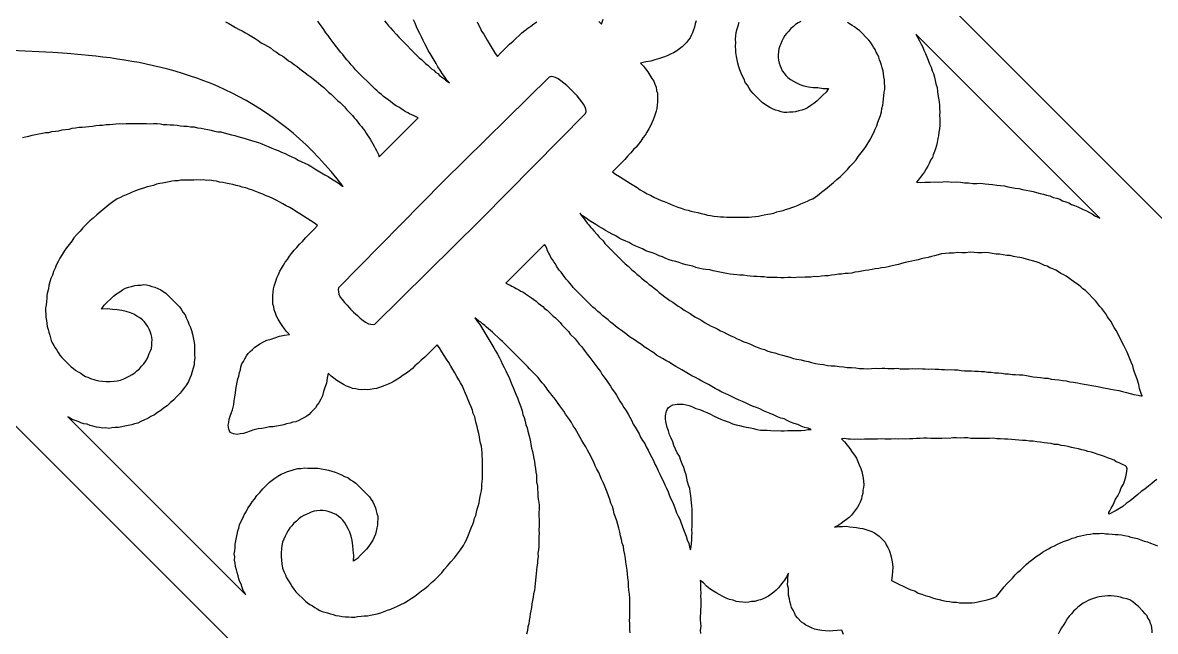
# Model space of a CAD drawing. Extents: x -535 to 535, y -535 to 535.
# Drawn here: x -404.4 to -274.3, y -240.6 to -170.7 of the extents above; entities that cross this region are included whole.
import ezdxf

# ---------------------------------------------------------------- set-up
doc = ezdxf.new("R2010")
doc.units = 0
doc.layers.add('LAYER_1', color=18, linetype='CONTINUOUS')
doc.layers.add('LAYER_2', color=150, linetype='CONTINUOUS')

msp = doc.modelspace()

# ---------------------------------------------------------------- linework, layer by layer
at = {"layer": 'LAYER_1'}
for points in [[(-362.85, -170.49), (-362.61, -170.74), (-362.37, -171.05), (-362.13, -171.29), (-361.89, -171.61), (-361.44, -172.06), (-361.2, -172.37), (-358.85, -174.72), (-358.57, -174.93), (-358.12, -175.38), (-357.84, -175.58), (-357.42, -176), (-357.18, -176.17), (-356.97, -176.38), (-356.72, -176.55), (-356.52, -176.75), (-356.27, -176.92), (-356.02, -177.09), (-355.82, -177.3), (-355.61, -177.44), (-355.36, -177.61), (-355.67, -177.29), (-355.94, -176.87), (-356.22, -176.52), (-356.45, -176.14), (-356.69, -175.75), (-356.89, -175.4), (-357.12, -175.01), (-357.36, -174.62), (-357.6, -174.24), (-357.8, -173.88), (-358, -173.46), (-358.23, -173.07), (-358.4, -172.75), (-358.6, -172.33), (-358.76, -171.94), (-358.96, -171.59), (-359.16, -171.16), (-359.32, -170.77), (-359.49, -170.38)], [(-338.21, -170.57), (-337.9, -170.88), (-337.73, -170.29)], [(-381.11, -170.62), (-380.72, -170.78), (-380.33, -171.02), (-379.94, -171.25), (-379.59, -171.45), (-379.17, -171.65), (-378.81, -171.85), (-378.46, -172.05), (-378.07, -172.29), (-377.69, -172.52), (-377.33, -172.73), (-376.99, -173), (-376.63, -173.2), (-376.28, -173.4), (-375.93, -173.6), (-375.58, -173.88), (-375.23, -174.08), (-374.88, -174.35), (-374.52, -174.55), (-374.18, -174.83), (-373.86, -175.07), (-373.54, -175.23), (-373.19, -175.51), (-372.88, -175.74), (-372.56, -175.98), (-372.25, -176.22), (-371.93, -176.46), (-371.59, -176.74), (-371.27, -176.97), (-370.99, -177.18), (-370.68, -177.42), (-370.43, -177.66), (-370.12, -177.9), (-369.8, -178.14), (-369.25, -178.69), (-368.97, -178.9), (-368.21, -179.66), (-367.93, -179.86), (-367.41, -180.38), (-367.21, -180.66), (-366.51, -181.35), (-366.31, -181.63), (-366.1, -181.84), (-365.9, -182.12), (-365.69, -182.4), (-365.49, -182.61), (-365.28, -182.89), (-365.11, -183.13), (-364.94, -183.38), (-364.81, -183.59), (-364.64, -183.84), (-364.47, -184.08), (-364.33, -184.36), (-364.16, -184.61), (-364.03, -184.89), (-363.9, -185.1), (-363.77, -185.39), (-363.63, -185.6), (-363.53, -185.85), (-363.44, -186.1), (-361.2, -183.86), (-358.97, -181.63), (-359.18, -181.5), (-359.43, -181.4), (-359.68, -181.3), (-359.96, -181.17), (-360.17, -181.04), (-360.46, -180.9), (-360.7, -180.73), (-360.95, -180.56), (-361.19, -180.39), (-361.48, -180.26), (-361.69, -180.13), (-361.93, -179.96), (-362.14, -179.75), (-362.42, -179.55), (-362.67, -179.38), (-362.95, -179.17), (-363.19, -178.93), (-363.44, -178.76), (-363.68, -178.52), (-363.92, -178.35), (-366.17, -176.1), (-366.38, -175.82), (-366.65, -175.54), (-366.89, -175.23), (-367.17, -174.95), (-367.41, -174.63), (-367.61, -174.35), (-367.89, -174.08), (-368.09, -173.8), (-368.33, -173.48), (-368.61, -173.13), (-368.85, -172.82), (-369.08, -172.5), (-369.32, -172.19), (-369.56, -171.87), (-369.8, -171.49), (-370, -171.21), (-370.24, -170.89), (-370.48, -170.51)], [(-352.19, -170.59), (-352.05, -170.95), (-351.85, -171.3), (-351.69, -171.69), (-351.44, -172.01), (-351.24, -172.36), (-351.04, -172.72), (-350.81, -173.1), (-350.57, -173.49), (-350.34, -173.87), (-350.11, -174.25), (-349.87, -174.57), (-349.49, -174.19), (-349.19, -173.89), (-348.81, -173.51), (-348.47, -173.17), (-348.06, -172.82), (-347.72, -172.48), (-347.35, -172.17), (-347.04, -171.87), (-346.71, -171.6), (-346.38, -171.33), (-346.01, -171.09), (-345.68, -170.82), (-345.35, -170.61)], [(-327.04, -170.47), (-327.13, -170.84), (-327.21, -171.2), (-327.34, -171.53), (-327.46, -171.86), (-327.62, -172.16), (-327.74, -172.42), (-327.93, -172.68), (-328.16, -172.98), (-328.39, -173.21), (-328.65, -173.47), (-328.95, -173.7), (-329.25, -173.93), (-329.62, -174.16), (-329.99, -174.33), (-330.36, -174.49), (-330.8, -174.65), (-331.24, -174.81), (-331.79, -174.95), (-332.23, -175.11), (-332.81, -175.21), (-333.43, -175.35), (-333.09, -175.69), (-332.85, -176.01), (-332.58, -176.36), (-332.34, -176.74), (-332.14, -177.09), (-331.9, -177.41), (-331.77, -177.77), (-331.64, -178.12), (-331.59, -178.48), (-331.49, -178.8), (-331.47, -179.13), (-331.49, -179.49), (-331.46, -179.81), (-331.51, -180.14), (-331.57, -180.54), (-331.62, -180.87), (-331.74, -181.2), (-331.86, -181.53), (-331.99, -181.86), (-332.11, -182.19), (-332.27, -182.56), (-332.47, -182.89), (-332.7, -183.26), (-332.9, -183.6), (-333.16, -183.94), (-333.4, -184.31), (-333.67, -184.64), (-333.93, -184.98), (-334.24, -185.28), (-334.54, -185.66), (-334.88, -186), (-335.23, -186.41), (-335.57, -186.75), (-335.94, -187.13), (-336.25, -187.43), (-336.63, -187.81), (-336.28, -188.08), (-335.85, -188.36), (-335.43, -188.63), (-335.01, -188.9), (-334.59, -189.17), (-334.2, -189.4), (-333.81, -189.64), (-333.47, -189.91), (-333.04, -190.11), (-332.65, -190.35), (-332.26, -190.51), (-331.88, -190.74), (-331.49, -190.91), (-331.06, -191.11), (-330.71, -191.23), (-330.31, -191.4), (-329.92, -191.56), (-329.53, -191.73), (-329.14, -191.89), (-328.75, -191.98), (-328.36, -192.14), (-327.97, -192.23), (-327.65, -192.33), (-327.25, -192.42), (-326.86, -192.51), (-326.46, -192.6), (-326.07, -192.69), (-325.75, -192.79), (-325.39, -192.84), (-325, -192.93), (-324.6, -192.95), (-324.24, -193.01), (-323.88, -192.99), (-323.52, -193.05), (-323.16, -193.03), (-322.76, -193.05), (-322.4, -193.04), (-322.04, -193.02), (-321.64, -193.04), (-321.28, -193.02), (-320.95, -193.04), (-320.63, -192.99), (-320.23, -192.94), (-319.87, -192.92), (-319.57, -192.84), (-319.21, -192.75), (-318.81, -192.7), (-318.48, -192.64), (-318.11, -192.56), (-317.78, -192.43), (-317.42, -192.34), (-317.05, -192.26), (-316.76, -192.17), (-316.36, -192.04), (-316.03, -191.92), (-315.7, -191.8), (-315.33, -191.64), (-315, -191.51), (-314.63, -191.35), (-314.26, -191.19), (-313.96, -191.03), (-313.63, -190.91), (-313.11, -190.53), (-312.62, -190.18), (-312.17, -189.8), (-311.72, -189.42), (-311.27, -189.04), (-310.86, -188.69), (-310.45, -188.35), (-310.07, -187.97), (-309.65, -187.55), (-309.35, -187.18), (-308.97, -186.8), (-308.66, -186.43), (-308.39, -186.02), (-308.09, -185.64), (-307.78, -185.27), (-307.51, -184.86), (-307.28, -184.49), (-307, -184.08), (-306.81, -183.67), (-306.64, -183.3), (-306.48, -182.93), (-306.28, -182.53), (-306.16, -182.12), (-306, -181.75), (-305.87, -181.35), (-305.75, -180.95), (-305.69, -180.55), (-305.6, -180.18), (-305.55, -179.86), (-305.5, -179.46), (-305.48, -179.09), (-305.43, -178.69), (-305.38, -178.37), (-305.36, -178), (-305.42, -177.64), (-305.4, -177.28), (-305.46, -176.92), (-305.51, -176.56), (-305.57, -176.21), (-305.67, -175.88), (-305.76, -175.56), (-305.85, -175.24), (-305.99, -174.96), (-306.05, -174.67), (-306.18, -174.39), (-306.34, -174.07), (-306.48, -173.79), (-306.68, -173.51), (-306.81, -173.23), (-307.02, -172.94), (-307.19, -172.7), (-308.29, -171.59), (-308.57, -171.39), (-308.85, -171.18), (-309.1, -171.01), (-309.42, -170.85), (-309.66, -170.68)], [(-315.01, -170.55), (-315.3, -170.71), (-315.64, -170.91), (-315.86, -171.13), (-316.16, -171.36), (-316.39, -171.66), (-316.66, -171.93), (-316.85, -172.19), (-317.05, -172.52), (-317.2, -172.82), (-317.29, -173.11), (-317.41, -173.37), (-317.53, -173.7), (-317.58, -174.03), (-317.6, -174.39), (-317.61, -174.68), (-317.59, -175), (-317.49, -175.33), (-317.4, -175.65), (-317.27, -175.93), (-317.14, -176.21), (-316.93, -176.49), (-316.73, -176.77), (-316.52, -176.98), (-316.21, -177.22), (-315.85, -177.42), (-315.5, -177.62), (-315.11, -177.79), (-314.65, -177.95), (-314.15, -178.07), (-313.61, -178.15), (-313.07, -178.16), (-312.46, -178.25), (-311.84, -178.25), (-312.11, -178.66), (-312.49, -179.04), (-312.83, -179.38), (-313.17, -179.72), (-313.51, -179.99), (-313.88, -180.22), (-314.25, -180.46), (-314.55, -180.62), (-314.88, -180.74), (-315.24, -180.83), (-315.61, -180.92), (-315.94, -180.97), (-316.3, -180.98), (-316.63, -181.03), (-316.95, -181.01), (-317.27, -180.92), (-317.59, -180.82), (-317.92, -180.73), (-318.27, -180.6), (-318.59, -180.43), (-318.87, -180.23), (-319.19, -180.06), (-319.47, -179.86), (-320.5, -178.82), (-320.74, -178.51), (-320.95, -178.23), (-321.15, -177.87), (-321.39, -177.56), (-321.52, -177.2), (-321.72, -176.85), (-321.85, -176.49), (-322.01, -176.1), (-322.14, -175.75), (-322.23, -175.35), (-322.32, -174.96), (-322.41, -174.57), (-322.47, -174.14), (-322.49, -173.81), (-322.51, -173.42), (-322.49, -172.98), (-322.51, -172.58), (-322.49, -172.22), (-322.44, -171.82), (-322.31, -171.42), (-322.22, -171.05), (-322.09, -170.65)], [(-404.43, -183.9), (-404.07, -183.81), (-403.7, -183.73), (-403.3, -183.6), (-402.9, -183.55), (-402.53, -183.46), (-402.13, -183.4), (-401.77, -183.31), (-401.4, -183.3), (-401.04, -183.21), (-400.64, -183.16), (-400.24, -183.1), (-399.87, -183.01), (-399.47, -182.96), (-399.07, -182.91), (-398.71, -182.82), (-398.31, -182.76), (-397.91, -182.71), (-397.55, -182.69), (-397.15, -182.64), (-396.78, -182.62), (-396.38, -182.57), (-395.98, -182.52), (-395.58, -182.46), (-395.22, -182.45), (-394.82, -182.39), (-394.43, -182.41), (-394.03, -182.36), (-393.7, -182.31), (-393.26, -182.29), (-392.94, -182.31), (-392.5, -182.29), (-392.14, -182.27), (-391.75, -182.29), (-391.31, -182.27), (-390.95, -182.26), (-390.55, -182.27), (-390.16, -182.29), (-389.76, -182.31), (-389.36, -182.26), (-388.96, -182.28), (-388.57, -182.3), (-388.24, -182.39), (-387.85, -182.41), (-387.45, -182.43), (-387.05, -182.44), (-386.66, -182.46), (-386.26, -182.55), (-385.87, -182.57), (-385.47, -182.59), (-385.11, -182.65), (-384.71, -182.67), (-384.32, -182.76), (-383.89, -182.81), (-383.53, -182.87), (-383.14, -182.96), (-382.74, -183.05), (-382.35, -183.14), (-381.96, -183.23), (-381.63, -183.25), (-381.24, -183.34), (-380.81, -183.47), (-380.42, -183.56), (-380.02, -183.65), (-379.67, -183.78), (-379.27, -183.87), (-378.85, -184), (-378.49, -184.13), (-378.1, -184.22), (-377.74, -184.34), (-377.31, -184.47), (-376.92, -184.63), (-376.57, -184.76), (-376.18, -184.93), (-375.79, -185.09), (-375.4, -185.25), (-375.04, -185.38), (-374.65, -185.55), (-374.26, -185.71), (-373.91, -185.91), (-373.48, -186.11), (-373.09, -186.27), (-372.74, -186.47), (-372.32, -186.67), (-372, -186.84), (-371.57, -187.03), (-371.19, -187.27), (-370.83, -187.47), (-370.45, -187.71), (-370.06, -187.94), (-369.67, -188.18), (-369.32, -188.38), (-368.93, -188.62), (-368.55, -188.85), (-368.16, -189.09), (-367.77, -189.4), (-367.58, -189.51), (-368.27, -188.63), (-368.96, -187.79), (-369.67, -186.97), (-370.38, -186.2), (-371.11, -185.45), (-371.84, -184.74), (-372.58, -184.05), (-373.33, -183.4), (-374.08, -182.78), (-374.84, -182.19), (-375.61, -181.62), (-376.38, -181.09), (-377.16, -180.58), (-377.95, -180.09), (-378.74, -179.63), (-379.54, -179.2), (-380.34, -178.79), (-381.14, -178.4), (-381.95, -178.04), (-382.76, -177.69), (-383.58, -177.37), (-384.4, -177.07), (-385.22, -176.79), (-386.04, -176.52), (-386.87, -176.28), (-387.7, -176.05), (-388.53, -175.84), (-389.36, -175.64), (-390.19, -175.46), (-391.02, -175.29), (-391.85, -175.14), (-392.68, -175), (-393.51, -174.87), (-394.34, -174.75), (-395.17, -174.64), (-396, -174.55), (-396.82, -174.46), (-397.65, -174.38), (-399.29, -174.24), (-400.91, -174.13), (-402.52, -174.04), (-405.69, -173.88)], [(-334.63, -240.77), (-334.65, -240.44), (-334.67, -240.05), (-334.66, -239.68), (-334.68, -239.36), (-334.66, -239), (-334.65, -238.63), (-334.66, -238.17), (-334.64, -237.73), (-334.66, -237.26), (-334.67, -236.79), (-334.69, -236.32), (-334.78, -235.86), (-334.79, -235.39), (-334.81, -234.92), (-334.89, -234.45), (-334.91, -233.98), (-334.96, -233.55), (-335.02, -233.12), (-335.1, -232.66), (-335.16, -232.22), (-335.24, -231.76), (-335.33, -231.29), (-335.39, -230.86), (-335.55, -230.47), (-335.6, -230.04), (-335.73, -229.61), (-335.82, -229.22), (-335.91, -228.75), (-336.03, -228.32), (-336.16, -227.9), (-336.28, -227.47), (-336.45, -227.08), (-336.54, -226.68), (-336.66, -226.26), (-336.83, -225.87), (-336.95, -225.44), (-337.12, -225.05), (-337.24, -224.62), (-337.4, -224.23), (-337.57, -223.84), (-337.73, -223.52), (-337.9, -223.13), (-338.06, -222.74), (-338.22, -222.35), (-338.46, -221.96), (-338.62, -221.57), (-338.79, -221.18), (-338.99, -220.83), (-339.12, -220.47), (-339.32, -220.12), (-339.52, -219.77), (-339.72, -219.42), (-339.92, -219.06), (-340.16, -218.68), (-340.36, -218.32), (-340.56, -217.97), (-340.73, -217.65), (-340.93, -217.3), (-341.17, -216.99), (-341.37, -216.63), (-341.57, -216.28), (-341.81, -215.97), (-342.05, -215.65), (-342.25, -215.3), (-342.45, -215.02), (-342.69, -214.7), (-342.9, -214.42), (-343.1, -214.07), (-343.34, -213.76), (-343.61, -213.48), (-343.85, -213.17), (-344.06, -212.89), (-344.26, -212.61), (-344.5, -212.29), (-344.74, -212.05), (-344.98, -211.73), (-345.19, -211.45), (-346.19, -210.45), (-346.39, -210.17), (-349.27, -207.3), (-349.55, -207.09), (-350.41, -206.23), (-350.66, -206.06), (-350.87, -205.85), (-351.11, -205.68), (-351.32, -205.47), (-351.56, -205.3), (-351.77, -205.1), (-352.02, -204.93), (-352.23, -204.79), (-352.44, -204.58), (-352.2, -204.97), (-351.89, -205.35), (-351.66, -205.74), (-351.42, -206.13), (-351.18, -206.52), (-350.98, -206.87), (-350.75, -207.26), (-350.51, -207.64), (-350.28, -208.03), (-350.07, -208.38), (-349.84, -208.77), (-349.64, -209.19), (-349.47, -209.51), (-349.28, -209.94), (-349.07, -210.29), (-348.91, -210.68), (-348.71, -211.1), (-348.51, -211.46), (-348.35, -211.85), (-348.19, -212.24), (-348.06, -212.59), (-347.89, -212.98), (-347.73, -213.37), (-347.57, -213.76), (-347.44, -214.12), (-347.27, -214.51), (-347.15, -214.94), (-347.02, -215.29), (-346.93, -215.69), (-346.8, -216.04), (-346.67, -216.47), (-346.58, -216.87), (-346.45, -217.22), (-346.36, -217.61), (-346.27, -218.01), (-346.15, -218.44), (-346.06, -218.83), (-346.03, -219.15), (-345.94, -219.55), (-345.85, -219.94), (-345.76, -220.33), (-345.67, -220.73), (-345.61, -221.09), (-345.56, -221.52), (-345.47, -221.91), (-345.45, -222.31), (-345.39, -222.67), (-345.38, -223.06), (-345.36, -223.46), (-345.27, -223.85), (-345.25, -224.25), (-345.23, -224.65), (-345.21, -225.04), (-345.19, -225.44), (-345.1, -225.76), (-345.08, -226.16), (-345.06, -226.56), (-345.12, -226.96), (-345.1, -227.35), (-345.08, -227.75), (-345.06, -228.15), (-345.08, -228.51), (-345.09, -228.94), (-345.08, -229.34), (-345.09, -229.7), (-345.11, -230.14), (-345.09, -230.46), (-345.11, -230.89), (-345.16, -231.22), (-345.21, -231.62), (-345.2, -232.02), (-345.25, -232.42), (-345.27, -232.78), (-345.32, -233.18), (-345.37, -233.58), (-345.43, -233.98), (-345.44, -234.34), (-345.5, -234.74), (-345.51, -235.11), (-345.57, -235.51), (-345.62, -235.9), (-345.71, -236.27), (-345.76, -236.67), (-345.82, -237.07), (-345.91, -237.44), (-345.96, -237.84), (-346.01, -238.24), (-346.1, -238.6), (-346.12, -238.96), (-346.21, -239.33), (-346.26, -239.73), (-346.35, -240.09), (-346.4, -240.49), (-346.53, -240.9)], [(-274.11, -223.16), (-274.37, -223.35), (-274.71, -223.62), (-275.08, -223.92), (-275.5, -224.27), (-275.91, -224.54), (-276.32, -224.88), (-276.77, -225.26), (-277.18, -225.61), (-277.63, -225.91), (-278.04, -226.26), (-278.41, -226.49), (-278.79, -226.72), (-279.08, -226.88), (-279.38, -227.04), (-279.6, -227.12), (-279.63, -227.09), (-279.63, -226.94), (-279.51, -226.76), (-279.35, -226.46), (-279.19, -226.16), (-279.03, -225.8), (-278.87, -225.43), (-278.6, -225.02), (-278.37, -224.57), (-278.2, -224.13), (-277.96, -223.69), (-277.8, -223.25), (-277.67, -222.84), (-277.59, -222.48), (-277.57, -222.19), (-277.53, -221.93), (-277.59, -221.72), (-277.73, -221.58), (-278.08, -221.45), (-278.43, -221.25), (-278.79, -221.12), (-279.04, -220.95), (-279.43, -220.79), (-279.78, -220.66), (-280.14, -220.53), (-280.49, -220.4), (-280.85, -220.27), (-281.28, -220.15), (-281.63, -220.02), (-282.03, -219.93), (-282.35, -219.83), (-282.74, -219.74), (-283.13, -219.65), (-283.53, -219.56), (-283.92, -219.47), (-284.31, -219.38), (-284.71, -219.29), (-285.11, -219.27), (-285.46, -219.14), (-285.86, -219.12), (-286.25, -219.03), (-286.68, -218.98), (-287.08, -218.96), (-287.47, -218.87), (-287.9, -218.82), (-288.34, -218.76), (-288.73, -218.74), (-289.16, -218.69), (-289.56, -218.67), (-289.96, -218.65), (-290.39, -218.6), (-290.78, -218.58), (-291.22, -218.53), (-291.61, -218.51), (-292.08, -218.5), (-292.48, -218.48), (-292.91, -218.42), (-293.34, -218.44), (-293.71, -218.46), (-294.18, -218.44), (-294.57, -218.43), (-295.01, -218.44), (-295.48, -218.43), (-295.84, -218.37), (-296.27, -218.39), (-296.7, -218.41), (-297.14, -218.36), (-297.57, -218.38), (-297.97, -218.43), (-298.37, -218.41), (-298.8, -218.43), (-299.24, -218.45), (-299.63, -218.43), (-300.07, -218.45), (-300.5, -218.4), (-300.93, -218.42), (-301.3, -218.43), (-301.73, -218.45), (-302.16, -218.47), (-302.53, -218.49), (-302.96, -218.51), (-303.36, -218.49), (-303.79, -218.51), (-304.19, -218.49), (-304.62, -218.51), (-304.99, -218.53), (-305.38, -218.51), (-305.78, -218.49), (-306.21, -218.51), (-306.58, -218.52), (-306.94, -218.54), (-307.33, -218.52), (-307.7, -218.54), (-308.13, -218.56), (-308.53, -218.54), (-308.89, -218.55), (-309.29, -218.54), (-309.61, -218.51), (-309.97, -218.46), (-310.33, -218.47), (-309.99, -218.82), (-309.68, -219.2), (-309.37, -219.59), (-309.1, -220.01), (-308.83, -220.36), (-308.62, -220.71), (-308.46, -221.1), (-308.3, -221.49), (-308.13, -221.88), (-308.01, -222.24), (-307.91, -222.63), (-307.86, -222.99), (-307.8, -223.35), (-307.78, -223.75), (-307.83, -224.07), (-307.88, -224.4), (-307.9, -224.76), (-307.99, -225.06), (-308.04, -225.38), (-308.2, -225.75), (-308.36, -226.05), (-308.51, -226.34), (-308.74, -226.64), (-308.97, -226.94), (-309.2, -227.24), (-309.47, -227.51), (-309.77, -227.74), (-310.03, -227.93), (-310.37, -228.2), (-310.74, -228.43), (-311.14, -228.63), (-310.67, -228.57), (-310.24, -228.55), (-309.8, -228.53), (-309.37, -228.59), (-309.01, -228.64), (-308.62, -228.66), (-308.22, -228.75), (-307.9, -228.77), (-307.54, -228.9), (-307.22, -229), (-306.87, -229.13), (-306.55, -229.29), (-306.3, -229.46), (-306.02, -229.67), (-305.33, -230.36), (-305.2, -230.64), (-305.03, -230.96), (-304.86, -231.28), (-304.74, -231.63), (-304.65, -232.03), (-304.55, -232.42), (-304.5, -232.85), (-304.45, -233.28), (-304.5, -233.68), (-304.52, -234.19), (-304.58, -234.74), (-304.12, -234.97), (-303.67, -235.2), (-303.24, -235.4), (-302.78, -235.63), (-302.36, -235.83), (-301.93, -235.95), (-301.54, -236.19), (-301.11, -236.32), (-300.72, -236.48), (-300.29, -236.61), (-299.87, -236.73), (-299.51, -236.86), (-299.12, -236.95), (-298.72, -237.04), (-298.33, -237.13), (-297.93, -237.15), (-297.54, -237.24), (-297.14, -237.26), (-296.78, -237.32), (-296.42, -237.3), (-296.03, -237.32), (-295.66, -237.3), (-295.34, -237.33), (-295.01, -237.27), (-294.65, -237.19), (-294.32, -237.14), (-293.95, -237.05), (-293.59, -236.96), (-293.22, -236.87), (-292.89, -236.75), (-292.52, -236.59), (-292.22, -236.21), (-291.95, -235.87), (-291.64, -235.5), (-291.34, -235.12), (-291, -234.78), (-290.69, -234.48), (-290.39, -234.11), (-290.09, -233.8), (-289.79, -233.57), (-289.45, -233.23), (-289.14, -232.93), (-288.81, -232.66), (-288.51, -232.43), (-288.17, -232.16), (-287.87, -231.93), (-287.5, -231.7), (-287.24, -231.51), (-286.9, -231.31), (-286.57, -231.12), (-286.24, -230.92), (-285.87, -230.76), (-285.53, -230.57), (-285.2, -230.44), (-284.83, -230.28), (-284.5, -230.16), (-284.17, -230.04), (-283.84, -229.91), (-283.48, -229.82), (-283.22, -229.7), (-282.85, -229.62), (-282.49, -229.53), (-282.16, -229.48), (-281.76, -229.42), (-281.43, -229.37), (-281.07, -229.36), (-280.71, -229.34), (-280.35, -229.32), (-279.99, -229.38), (-279.66, -229.4), (-279.27, -229.42), (-278.91, -229.48), (-278.55, -229.46), (-278.19, -229.52), (-277.83, -229.57), (-277.43, -229.66), (-277.11, -229.76), (-276.72, -229.85), (-276.33, -229.94), (-275.97, -230.07), (-275.58, -230.23), (-275.19, -230.32), (-274.83, -230.45), (-274.44, -230.62), (-274.05, -230.78)], [(-310.1, -240.94), (-310.3, -240.45), (-310.84, -240.51), (-311.35, -240.53), (-311.75, -240.58), (-312.18, -240.53), (-312.61, -240.48), (-313.04, -240.42), (-313.43, -240.33), (-313.79, -240.2), (-314.11, -240.04), (-314.43, -239.87), (-314.67, -239.7), (-314.92, -239.53), (-315.4, -239.05), (-315.61, -238.77), (-315.74, -238.48), (-315.9, -238.17), (-316.07, -237.85), (-316.16, -237.53), (-316.29, -237.17), (-316.32, -236.85), (-316.41, -236.45), (-316.43, -236.06), (-316.44, -235.66), (-316.53, -235.27), (-316.52, -234.83), (-316.5, -234.4), (-316.44, -233.92), (-316.64, -234.33), (-316.87, -234.7), (-317.06, -234.96), (-317.33, -235.3), (-317.56, -235.6), (-317.83, -235.86), (-318.13, -236.1), (-318.42, -236.33), (-318.72, -236.56), (-319.02, -236.71), (-319.32, -236.87), (-319.65, -236.99), (-319.97, -237.04), (-320.31, -237.17), (-320.67, -237.18), (-320.99, -237.23), (-321.32, -237.28), (-321.68, -237.23), (-322.08, -237.21), (-322.44, -237.15), (-322.79, -237.02), (-323.19, -236.93), (-323.58, -236.77), (-323.97, -236.61), (-324.32, -236.41), (-324.67, -236.2), (-325.06, -235.97), (-325.48, -235.7), (-325.86, -235.39), (-326.21, -235.04), (-326.59, -234.74), (-326.53, -235.02), (-326.52, -235.42), (-326.53, -235.78), (-326.51, -236.18), (-326.53, -236.54), (-326.51, -236.94), (-326.49, -237.33), (-326.51, -237.7), (-326.53, -238.13), (-326.54, -238.49), (-326.56, -238.85), (-326.58, -239.29), (-326.52, -239.65), (-326.5, -240.04), (-326.56, -240.44), (-326.54, -240.84)], [(-274.64, -240.78), (-274.66, -240.53), (-274.69, -240.2), (-274.74, -239.92), (-274.88, -239.63), (-274.94, -239.35), (-275.14, -239.07), (-275.24, -238.82), (-275.48, -238.58), (-275.72, -238.26), (-276.24, -237.74), (-276.59, -237.47), (-276.86, -237.19), (-277.22, -236.99), (-277.57, -236.86), (-277.97, -236.77), (-278.29, -236.68), (-278.68, -236.59), (-279.01, -236.56), (-279.36, -236.51), (-279.73, -236.52), (-280.09, -236.54), (-280.42, -236.59), (-280.74, -236.64), (-281.07, -236.69), (-281.4, -236.82), (-281.73, -236.94), (-281.99, -237.06), (-282.29, -237.22), (-282.58, -237.37), (-282.88, -237.6), (-283.18, -237.83), (-283.41, -238.06), (-283.71, -238.29), (-283.94, -238.59), (-284.2, -238.86), (-284.43, -239.15), (-284.63, -239.49), (-284.82, -239.82), (-285.06, -240.19), (-285.25, -240.53), (-285.45, -240.93)]]:
    msp.add_lwpolyline(points, dxfattribs=at)
for points in [[(-301.26, -189.05), (-300.75, -189.03), (-300.17, -189), (-299.66, -188.98), (-299.16, -189.03), (-298.69, -188.97), (-298.18, -188.95), (-297.68, -189), (-297.17, -188.98), (-296.67, -189.03), (-296.23, -189.08), (-295.77, -189.1), (-295.26, -189.15), (-294.79, -189.16), (-294.36, -189.14), (-293.85, -189.19), (-293.42, -189.24), (-292.99, -189.3), (-292.49, -189.35), (-292.06, -189.4), (-291.63, -189.45), (-291.23, -189.54), (-290.77, -189.63), (-290.41, -189.69), (-289.98, -189.74), (-289.55, -189.87), (-289.12, -189.92), (-288.72, -190.01), (-288.33, -190.1), (-287.94, -190.19), (-287.51, -190.32), (-287.15, -190.38), (-286.79, -190.5), (-286.4, -190.6), (-286.01, -190.76), (-285.62, -190.85), (-285.26, -190.98), (-284.94, -191.15), (-284.59, -191.27), (-284.23, -191.4), (-283.91, -191.57), (-283.56, -191.7), (-283.2, -191.83), (-282.88, -191.99), (-282.57, -192.16), (-282.21, -192.29), (-281.86, -192.49), (-281.54, -192.66), (-281.26, -192.86), (-280.98, -192.99), (-280.66, -193.16), (-301.8, -172.02), (-301.6, -172.37), (-301.4, -172.79), (-301.2, -173.15), (-301, -173.5), (-300.87, -173.85), (-300.71, -174.24), (-300.55, -174.63), (-300.38, -175.02), (-300.22, -175.41), (-300.06, -175.81), (-299.93, -176.23), (-299.76, -176.55), (-299.67, -176.94), (-299.58, -177.34), (-299.49, -177.73), (-299.36, -178.16), (-299.31, -178.59), (-299.26, -178.95), (-299.2, -179.38), (-299.11, -179.77), (-299.09, -180.17), (-299.07, -180.57), (-299.06, -180.97), (-299.07, -181.33), (-299.05, -181.72), (-299.03, -182.12), (-299.05, -182.48), (-299.1, -182.88), (-299.16, -183.28), (-299.21, -183.68), (-299.26, -184.01), (-299.35, -184.45), (-299.44, -184.81), (-299.53, -185.18), (-299.65, -185.51), (-299.82, -185.88), (-299.9, -186.17), (-300.1, -186.5), (-300.26, -186.87), (-300.41, -187.17), (-300.61, -187.5), (-300.81, -187.84), (-301.04, -188.14), (-301.3, -188.47), (-301.53, -188.77), (-301.73, -189.03)], [(-366.57, -203.76), (-366.39, -203.94), (-365.94, -204.32), (-365.63, -204.63), (-365.28, -204.9), (-365, -205.1), (-364.68, -205.27), (-364.4, -205.33), (-364.14, -205.36), (-363.96, -205.31), (-351.79, -193.35), (-351.68, -193.24), (-339.76, -181.11), (-339.67, -180.89), (-339.7, -180.64), (-339.8, -180.39), (-339.96, -180.07), (-340.17, -179.79), (-340.44, -179.44), (-340.72, -179.09), (-341.3, -178.5), (-341.89, -177.91), (-342.24, -177.64), (-342.59, -177.36), (-342.87, -177.16), (-343.19, -176.99), (-343.44, -176.9), (-343.69, -176.87), (-343.91, -176.95), (-356.04, -188.88), (-356.15, -188.99), (-368.11, -201.16), (-368.16, -201.34), (-368.13, -201.59), (-368.07, -201.88), (-367.91, -202.2), (-367.7, -202.48), (-367.43, -202.83), (-367.12, -203.14), (-366.74, -203.59)], [(-388.99, -226.19), (-378.77, -236.41), (-378.85, -236.26), (-379.05, -235.91), (-379.18, -235.55), (-379.31, -235.19), (-379.44, -234.91), (-379.57, -234.56), (-379.63, -234.2), (-379.75, -233.84), (-379.85, -233.52), (-379.94, -233.13), (-380, -232.77), (-380.05, -232.41), (-380.04, -232.05), (-380.09, -231.69), (-380.04, -231.36), (-379.99, -230.96), (-379.97, -230.6), (-379.92, -230.2), (-379.83, -229.83), (-379.74, -229.47), (-379.69, -229.07), (-379.56, -228.74), (-379.48, -228.37), (-379.32, -228), (-379.12, -227.6), (-378.96, -227.23), (-378.72, -226.86), (-378.52, -226.45), (-378.26, -226.11), (-378.02, -225.74), (-377.75, -225.4), (-377.48, -224.99), (-377.14, -224.65), (-376.8, -224.24), (-376.42, -223.86), (-376.04, -223.48), (-375.74, -223.25), (-375.41, -222.99), (-375.07, -222.79), (-374.7, -222.56), (-374.33, -222.4), (-373.96, -222.24), (-373.56, -222.11), (-373.19, -222.02), (-372.79, -221.89), (-372.43, -221.88), (-372.03, -221.82), (-371.63, -221.84), (-371.24, -221.86), (-370.8, -221.84), (-370.48, -221.86), (-370.05, -221.92), (-369.65, -222.01), (-369.26, -222.1), (-368.87, -222.19), (-368.51, -222.32), (-368.12, -222.48), (-367.76, -222.61), (-367.41, -222.81), (-367.06, -222.94), (-366.74, -223.18), (-366.39, -223.38), (-366.11, -223.59), (-364.55, -225.14), (-364.38, -225.46), (-364.18, -225.74), (-364.01, -226.06), (-363.88, -226.41), (-363.79, -226.74), (-363.7, -227.06), (-363.6, -227.38), (-363.58, -227.7), (-363.63, -228.03), (-363.65, -228.39), (-363.7, -228.72), (-363.79, -229.08), (-363.87, -229.45), (-364, -229.78), (-364.19, -230.11), (-364.39, -230.45), (-364.62, -230.82), (-364.89, -231.16), (-365.23, -231.5), (-365.57, -231.84), (-365.95, -232.22), (-366.4, -232.53), (-366.37, -231.87), (-366.45, -231.26), (-366.46, -230.72), (-366.55, -230.18), (-366.67, -229.68), (-366.83, -229.22), (-366.99, -228.83), (-367.19, -228.48), (-367.39, -228.12), (-367.63, -227.81), (-367.84, -227.6), (-368.12, -227.4), (-368.4, -227.19), (-368.68, -227.06), (-368.97, -226.93), (-369.29, -226.84), (-369.61, -226.74), (-369.93, -226.72), (-370.22, -226.73), (-370.59, -226.75), (-370.91, -226.8), (-371.24, -226.92), (-371.5, -227.04), (-371.83, -227.16), (-372.09, -227.28), (-372.43, -227.48), (-372.69, -227.67), (-372.95, -227.94), (-373.25, -228.17), (-373.48, -228.47), (-373.71, -228.69), (-373.9, -229.03), (-374.1, -229.36), (-374.26, -229.66), (-374.38, -229.99), (-374.54, -230.36), (-374.63, -230.72), (-374.68, -231.12), (-374.7, -231.56), (-374.72, -231.99), (-374.67, -232.42), (-374.62, -232.85), (-374.53, -233.32), (-374.37, -233.78), (-374.2, -234.1), (-374.14, -234.39), (-373.94, -234.67), (-373.77, -234.91), (-373.6, -235.23), (-373.43, -235.48), (-373.23, -235.76), (-373.02, -236.04), (-371.91, -237.14), (-371.67, -237.31), (-371.39, -237.52), (-371.11, -237.65), (-370.83, -237.85), (-370.58, -238.02), (-370.26, -238.19), (-369.98, -238.32), (-369.69, -238.38), (-369.37, -238.48), (-369.05, -238.57), (-368.73, -238.66), (-368.41, -238.76), (-368.05, -238.82), (-367.69, -238.87), (-367.33, -238.93), (-366.97, -238.91), (-366.61, -238.97), (-366.25, -238.95), (-365.92, -238.9), (-365.52, -238.85), (-365.16, -238.83), (-364.8, -238.82), (-364.43, -238.73), (-364.07, -238.64), (-363.67, -238.58), (-363.26, -238.46), (-362.86, -238.33), (-362.49, -238.17), (-362.09, -238.04), (-361.68, -237.85), (-361.35, -237.72), (-360.94, -237.52), (-360.54, -237.33), (-360.13, -237.05), (-359.76, -236.82), (-359.35, -236.55), (-358.97, -236.24), (-358.6, -235.94), (-358.22, -235.7), (-357.81, -235.36), (-357.43, -234.98), (-357.06, -234.68), (-356.64, -234.26), (-356.26, -233.88), (-355.96, -233.51), (-355.58, -233.06), (-355.2, -232.61), (-354.81, -232.16), (-354.43, -231.71), (-354.09, -231.22), (-353.74, -230.74), (-353.58, -230.37), (-353.42, -230.07), (-353.26, -229.7), (-353.1, -229.33), (-352.98, -229), (-352.82, -228.63), (-352.69, -228.3), (-352.57, -227.97), (-352.48, -227.61), (-352.36, -227.28), (-352.27, -226.91), (-352.18, -226.55), (-352.06, -226.22), (-351.97, -225.85), (-351.92, -225.52), (-351.86, -225.12), (-351.78, -224.76), (-351.69, -224.46), (-351.67, -224.1), (-351.66, -223.74), (-351.61, -223.41), (-351.59, -223.05), (-351.58, -222.69), (-351.59, -222.29), (-351.58, -221.93), (-351.56, -221.57), (-351.58, -221.17), (-351.56, -220.81), (-351.62, -220.45), (-351.61, -220.09), (-351.66, -219.73), (-351.68, -219.33), (-351.81, -218.98), (-351.87, -218.62), (-351.92, -218.26), (-352.01, -217.86), (-352.1, -217.47), (-352.19, -217.08), (-352.29, -216.68), (-352.38, -216.36), (-352.47, -215.97), (-352.63, -215.58), (-352.73, -215.19), (-352.89, -214.8), (-353.05, -214.41), (-353.22, -214.01), (-353.38, -213.62), (-353.51, -213.27), (-353.71, -212.84), (-353.87, -212.45), (-354.1, -212.07), (-354.31, -211.71), (-354.54, -211.33), (-354.74, -210.9), (-354.98, -210.51), (-355.21, -210.13), (-355.45, -209.74), (-355.72, -209.32), (-355.99, -208.9), (-356.26, -208.48), (-356.53, -208.05), (-356.8, -207.7), (-357.18, -208.08), (-357.52, -208.42), (-357.86, -208.76), (-358.2, -209.1), (-358.61, -209.45), (-358.95, -209.79), (-359.33, -210.09), (-359.63, -210.4), (-360.01, -210.7), (-360.31, -210.93), (-360.68, -211.17), (-361.02, -211.43), (-361.35, -211.63), (-361.72, -211.86), (-362.06, -212.06), (-362.42, -212.22), (-362.79, -212.38), (-363.09, -212.46), (-363.42, -212.59), (-363.75, -212.71), (-364.07, -212.76), (-364.47, -212.82), (-364.8, -212.87), (-365.13, -212.84), (-365.49, -212.86), (-365.81, -212.84), (-366.13, -212.74), (-366.49, -212.69), (-366.85, -212.56), (-367.2, -212.43), (-367.56, -212.23), (-367.91, -212.03), (-368.3, -211.79), (-368.65, -211.52), (-368.96, -211.28), (-369.31, -210.93), (-369.4, -211.52), (-369.5, -212.1), (-369.67, -212.61), (-369.83, -213.05), (-369.96, -213.53), (-370.16, -213.94), (-370.36, -214.34), (-370.55, -214.6), (-370.75, -214.94), (-371.01, -215.2), (-371.28, -215.47), (-371.5, -215.69), (-371.77, -215.89), (-372.1, -216.08), (-372.4, -216.24), (-372.69, -216.4), (-373.02, -216.52), (-373.35, -216.57), (-373.68, -216.69), (-374.08, -216.75), (-374.41, -216.87), (-374.78, -216.96), (-375.22, -217.05), (-375.62, -217.1), (-376.05, -217.12), (-376.49, -217.22), (-376.93, -217.31), (-377.36, -217.33), (-377.65, -217.41), (-377.95, -217.5), (-378.28, -217.62), (-378.68, -217.75), (-379.01, -217.87), (-379.41, -217.92), (-379.74, -217.97), (-380.17, -217.92), (-380.56, -217.76), (-380.72, -217.37), (-380.78, -216.93), (-380.73, -216.61), (-380.67, -216.21), (-380.55, -215.88), (-380.42, -215.47), (-380.3, -215.14), (-380.22, -214.85), (-380.13, -214.56), (-380.11, -214.12), (-380.02, -213.68), (-379.93, -213.25), (-379.91, -212.81), (-379.85, -212.41), (-379.76, -211.97), (-379.67, -211.61), (-379.55, -211.28), (-379.5, -210.88), (-379.37, -210.55), (-379.32, -210.22), (-379.2, -209.89), (-379.04, -209.59), (-378.88, -209.3), (-378.69, -208.96), (-378.5, -208.7), (-378.27, -208.47), (-378.01, -208.21), (-377.74, -207.95), (-377.41, -207.75), (-377.14, -207.56), (-376.74, -207.36), (-376.33, -207.16), (-375.86, -207.03), (-375.42, -206.87), (-374.9, -206.7), (-374.32, -206.6), (-373.74, -206.5), (-374.08, -206.16), (-374.32, -205.84), (-374.6, -205.49), (-374.83, -205.11), (-375.03, -204.75), (-375.23, -204.4), (-375.36, -204.04), (-375.49, -203.69), (-375.55, -203.33), (-375.64, -203.01), (-375.66, -202.68), (-375.65, -202.32), (-375.67, -202), (-375.62, -201.67), (-375.57, -201.27), (-375.51, -200.94), (-375.39, -200.61), (-375.27, -200.28), (-375.18, -199.99), (-375.02, -199.62), (-374.86, -199.25), (-374.67, -198.92), (-374.43, -198.55), (-374.24, -198.21), (-373.97, -197.88), (-373.74, -197.5), (-373.51, -197.2), (-373.2, -196.83), (-372.9, -196.53), (-372.59, -196.15), (-372.25, -195.81), (-371.91, -195.4), (-371.57, -195.06), (-371.23, -194.72), (-370.89, -194.38), (-370.51, -194), (-370.86, -193.73), (-371.28, -193.46), (-371.7, -193.18), (-372.12, -192.91), (-372.54, -192.64), (-372.93, -192.41), (-373.32, -192.17), (-373.71, -191.94), (-374.13, -191.74), (-374.52, -191.5), (-374.87, -191.3), (-375.26, -191.07), (-375.65, -190.9), (-376.07, -190.7), (-376.43, -190.58), (-376.82, -190.41), (-377.21, -190.25), (-377.6, -190.09), (-377.99, -189.92), (-378.38, -189.83), (-378.77, -189.67), (-379.17, -189.58), (-379.49, -189.48), (-379.88, -189.39), (-380.27, -189.3), (-380.67, -189.21), (-381.06, -189.12), (-381.42, -189.06), (-381.78, -189.01), (-382.14, -188.88), (-382.53, -188.86), (-382.89, -188.8), (-383.25, -188.82), (-383.61, -188.76), (-383.97, -188.78), (-384.37, -188.76), (-384.73, -188.78), (-385.1, -188.79), (-385.49, -188.77), (-385.85, -188.79), (-386.22, -188.8), (-386.54, -188.86), (-386.91, -188.87), (-387.27, -188.89), (-387.56, -188.97), (-387.93, -189.06), (-388.33, -189.12), (-388.65, -189.17), (-389.02, -189.25), (-389.35, -189.38), (-389.71, -189.47), (-390.08, -189.55), (-390.41, -189.68), (-390.78, -189.77), (-391.11, -189.89), (-391.44, -190.01), (-391.81, -190.17), (-392.14, -190.3), (-392.51, -190.46), (-392.87, -190.62), (-393.17, -190.78), (-393.54, -190.94), (-394.02, -191.28), (-394.51, -191.63), (-394.96, -192.01), (-395.41, -192.39), (-395.86, -192.77), (-396.31, -193.16), (-396.69, -193.46), (-397.06, -193.84), (-397.48, -194.26), (-397.79, -194.63), (-398.16, -195.01), (-398.51, -195.42), (-398.74, -195.79), (-399.05, -196.17), (-399.35, -196.54), (-399.62, -196.95), (-399.86, -197.32), (-400.13, -197.73), (-400.33, -198.14), (-400.53, -198.55), (-400.65, -198.88), (-400.85, -199.28), (-400.97, -199.69), (-401.14, -200.06), (-401.26, -200.46), (-401.39, -200.86), (-401.44, -201.26), (-401.53, -201.63), (-401.62, -201.99), (-401.63, -202.35), (-401.65, -202.72), (-401.7, -203.12), (-401.76, -203.44), (-401.77, -203.81), (-401.72, -204.17), (-401.73, -204.53), (-401.67, -204.89), (-401.62, -205.25), (-401.56, -205.6), (-401.47, -205.93), (-401.37, -206.25), (-401.28, -206.57), (-401.19, -206.89), (-401.13, -207.18), (-400.99, -207.46), (-400.83, -207.78), (-400.66, -208.02), (-400.45, -208.3), (-400.32, -208.59), (-400.12, -208.87), (-399.95, -209.11), (-398.84, -210.22), (-398.56, -210.42), (-398.28, -210.63), (-398.03, -210.8), (-397.72, -210.96), (-397.47, -211.13), (-397.19, -211.34), (-396.9, -211.4), (-396.59, -211.56), (-396.12, -211.72), (-395.66, -211.81), (-395.23, -211.86), (-394.79, -211.92), (-394.36, -211.9), (-393.93, -211.88), (-393.53, -211.83), (-393.16, -211.74), (-392.79, -211.58), (-392.46, -211.45), (-392.16, -211.3), (-391.83, -211.1), (-391.5, -210.9), (-391.27, -210.68), (-390.97, -210.45), (-390.74, -210.15), (-390.48, -209.88), (-390.28, -209.62), (-390.09, -209.29), (-389.97, -209.03), (-389.85, -208.7), (-389.73, -208.44), (-389.6, -208.11), (-389.55, -207.78), (-389.54, -207.42), (-389.52, -207.13), (-389.54, -206.81), (-389.64, -206.49), (-389.73, -206.16), (-389.86, -205.88), (-390, -205.6), (-390.2, -205.32), (-390.41, -205.04), (-390.61, -204.83), (-390.93, -204.59), (-391.28, -204.39), (-391.63, -204.19), (-392.02, -204.02), (-392.49, -203.86), (-392.99, -203.74), (-393.52, -203.66), (-394.07, -203.65), (-394.68, -203.56), (-395.33, -203.59), (-395.02, -203.15), (-394.64, -202.77), (-394.3, -202.43), (-393.96, -202.09), (-393.62, -201.82), (-393.25, -201.59), (-392.92, -201.39), (-392.58, -201.19), (-392.25, -201.07), (-391.89, -200.98), (-391.52, -200.89), (-391.2, -200.84), (-390.83, -200.83), (-390.51, -200.78), (-390.18, -200.8), (-389.86, -200.89), (-389.54, -200.99), (-389.22, -201.08), (-388.86, -201.21), (-388.54, -201.38), (-388.26, -201.58), (-387.95, -201.75), (-386.39, -203.31), (-386.18, -203.59), (-385.98, -203.94), (-385.74, -204.25), (-385.62, -204.61), (-385.41, -204.96), (-385.29, -205.32), (-385.12, -205.71), (-384.99, -206.06), (-384.9, -206.46), (-384.81, -206.85), (-384.72, -207.24), (-384.67, -207.67), (-384.65, -208), (-384.67, -208.43), (-384.65, -208.83), (-384.63, -209.23), (-384.68, -209.63), (-384.7, -209.99), (-384.82, -210.39), (-384.91, -210.76), (-385.04, -211.16), (-385.2, -211.53), (-385.36, -211.9), (-385.59, -212.27), (-385.79, -212.6), (-386.06, -212.94), (-386.29, -213.24), (-386.67, -213.62), (-387.04, -214), (-387.46, -214.34), (-387.8, -214.68), (-388.21, -214.95), (-388.54, -215.22), (-388.92, -215.45), (-389.25, -215.72), (-389.66, -215.92), (-390.03, -216.15), (-390.4, -216.31), (-390.81, -216.51), (-391.17, -216.67), (-391.54, -216.76), (-391.87, -216.88), (-392.27, -216.94), (-392.64, -217.03), (-393, -217.12), (-393.4, -217.17), (-393.76, -217.19), (-394.16, -217.24), (-394.49, -217.29), (-394.85, -217.23), (-395.21, -217.25), (-395.57, -217.19), (-395.93, -217.14), (-396.32, -217.05), (-396.64, -216.95), (-397, -216.82), (-397.36, -216.77), (-397.71, -216.64), (-398, -216.51), (-398.35, -216.38), (-398.71, -216.25), (-399.06, -216.05), (-399.22, -215.97)], [(-334.86, -198.64), (-334.41, -199.09), (-334.1, -199.32), (-333.85, -199.57), (-333.54, -199.81), (-333.3, -200.05), (-332.98, -200.29), (-332.7, -200.49), (-332.42, -200.77), (-332.14, -200.97), (-331.86, -201.18), (-331.55, -201.42), (-331.27, -201.69), (-330.96, -201.93), (-330.64, -202.17), (-330.36, -202.38), (-330.05, -202.61), (-329.73, -202.78), (-329.42, -203.02), (-329.1, -203.26), (-328.75, -203.46), (-328.43, -203.7), (-328.08, -203.9), (-327.73, -204.1), (-327.41, -204.34), (-327.1, -204.51), (-326.74, -204.71), (-326.39, -204.91), (-326.01, -205.15), (-325.65, -205.35), (-325.3, -205.55), (-324.91, -205.71), (-324.56, -205.91), (-324.24, -206.08), (-323.85, -206.24), (-323.5, -206.44), (-323.11, -206.61), (-322.68, -206.81), (-322.33, -207.01), (-321.94, -207.17), (-321.55, -207.33), (-321.19, -207.46), (-320.8, -207.63), (-320.41, -207.79), (-320.02, -207.95), (-319.63, -208.12), (-319.2, -208.24), (-318.81, -208.41), (-318.38, -208.53), (-317.99, -208.62), (-317.56, -208.75), (-317.13, -208.87), (-316.71, -209), (-316.28, -209.12), (-315.85, -209.25), (-315.46, -209.34), (-314.99, -209.43), (-314.6, -209.52), (-314.13, -209.61), (-313.78, -209.74), (-313.31, -209.82), (-312.84, -209.91), (-312.41, -209.96), (-311.95, -210.05), (-311.52, -210.11), (-311.05, -210.12), (-310.61, -210.17), (-310.11, -210.22), (-309.68, -210.28), (-309.21, -210.29), (-308.71, -210.34), (-308.28, -210.4), (-307.81, -210.41), (-307.34, -210.43), (-306.9, -210.41), (-306.4, -210.38), (-306.07, -210.41), (-305.71, -210.39), (-305.35, -210.37), (-305.02, -210.4), (-304.63, -210.41), (-304.26, -210.4), (-303.9, -210.38), (-303.62, -210.44), (-303.25, -210.43), (-302.86, -210.44), (-302.57, -210.43), (-302.2, -210.42), (-301.81, -210.43), (-301.45, -210.42), (-301.05, -210.44), (-300.72, -210.46), (-300.33, -210.48), (-299.97, -210.46), (-299.57, -210.48), (-299.17, -210.5), (-298.85, -210.52), (-298.52, -210.54), (-298.13, -210.56), (-297.77, -210.54), (-297.37, -210.56), (-296.97, -210.58), (-296.61, -210.64), (-296.22, -210.66), (-295.82, -210.67), (-295.42, -210.69), (-295.03, -210.71), (-294.63, -210.73), (-294.3, -210.75), (-293.91, -210.77), (-293.55, -210.83), (-293.15, -210.85), (-292.72, -210.9), (-292.32, -210.92), (-291.93, -210.94), (-291.53, -211.03), (-291.14, -211.04), (-290.71, -211.1), (-290.34, -211.08), (-289.91, -211.14), (-289.52, -211.15), (-289.08, -211.21), (-288.69, -211.3), (-288.33, -211.35), (-287.9, -211.41), (-287.47, -211.46), (-287.04, -211.51), (-286.64, -211.53), (-286.25, -211.62), (-285.82, -211.68), (-285.39, -211.73), (-284.95, -211.78), (-284.52, -211.84), (-284.13, -211.93), (-283.7, -211.98), (-283.23, -212.07), (-282.87, -212.12), (-282.48, -212.21), (-282.01, -212.3), (-281.58, -212.36), (-281.12, -212.44), (-280.72, -212.53), (-280.26, -212.62), (-279.79, -212.71), (-279.4, -212.8), (-278.97, -212.85), (-278.5, -212.94), (-278.07, -213.07), (-277.61, -213.16), (-277.18, -213.28), (-276.75, -213.41), (-276.28, -213.49), (-275.82, -213.58), (-275.94, -213.15), (-276.1, -212.69), (-276.19, -212.23), (-276.35, -211.76), (-276.48, -211.33), (-276.64, -210.94), (-276.8, -210.48), (-276.89, -210.09), (-277.05, -209.7), (-277.22, -209.31), (-277.38, -208.92), (-277.54, -208.53), (-277.71, -208.14), (-277.91, -207.78), (-278.11, -207.43), (-278.24, -207.08), (-278.44, -206.72), (-278.61, -206.41), (-278.81, -206.05), (-279.01, -205.7), (-279.21, -205.35), (-279.38, -205.03), (-279.62, -204.72), (-279.79, -204.47), (-279.99, -204.12), (-280.19, -203.84), (-280.43, -203.52), (-280.67, -203.28), (-280.88, -203), (-281.12, -202.69), (-282.33, -201.47), (-282.61, -201.27), (-282.85, -201.03), (-283.13, -200.82), (-283.41, -200.62), (-283.69, -200.41), (-283.97, -200.21), (-284.25, -200.01), (-284.53, -199.8), (-284.81, -199.67), (-285.13, -199.5), (-285.41, -199.3), (-285.73, -199.13), (-286.05, -198.96), (-286.4, -198.84), (-286.72, -198.67), (-287.04, -198.58), (-287.33, -198.44), (-287.64, -198.28), (-288, -198.15), (-288.39, -198.06), (-288.71, -197.96), (-289.11, -197.87), (-289.46, -197.74), (-289.86, -197.65), (-290.18, -197.63), (-290.57, -197.54), (-290.97, -197.45), (-291.36, -197.43), (-291.76, -197.34), (-292.19, -197.29), (-292.59, -197.27), (-293.02, -197.21), (-293.41, -197.12), (-293.81, -197.1), (-294.24, -197.12), (-294.71, -197.11), (-295.11, -197.09), (-295.58, -197.07), (-296.05, -197.13), (-296.52, -197.12), (-296.99, -197.1), (-297.46, -197.16), (-297.97, -197.18), (-298.4, -197.2), (-298.87, -197.26), (-299.24, -197.35), (-299.64, -197.47), (-300.01, -197.56), (-300.37, -197.65), (-300.81, -197.74), (-301.18, -197.83), (-301.54, -197.92), (-301.91, -198.01), (-302.27, -198.09), (-302.64, -198.18), (-303.04, -198.24), (-303.44, -198.36), (-303.81, -198.45), (-304.17, -198.54), (-304.54, -198.63), (-304.97, -198.72), (-305.34, -198.81), (-305.74, -198.86), (-306.07, -198.91), (-306.47, -198.97), (-306.83, -199.06), (-307.23, -199.11), (-307.63, -199.16), (-308, -199.25), (-308.4, -199.31), (-308.8, -199.36), (-309.16, -199.45), (-309.56, -199.5), (-309.93, -199.52), (-310.33, -199.57), (-310.69, -199.59), (-311.09, -199.64), (-311.49, -199.7), (-311.89, -199.75), (-312.25, -199.77), (-312.65, -199.82), (-313.05, -199.87), (-313.45, -199.85), (-313.85, -199.91), (-314.14, -199.92), (-314.57, -199.94), (-314.93, -199.96), (-315.33, -199.94), (-315.73, -199.99), (-316.13, -199.97), (-316.52, -199.95), (-316.92, -200.01), (-317.32, -199.99), (-317.72, -199.97), (-318.11, -199.95), (-318.47, -199.97), (-318.87, -199.95), (-319.23, -199.89), (-319.63, -199.88), (-320.02, -199.86), (-320.42, -199.84), (-320.82, -199.82), (-321.18, -199.76), (-321.61, -199.71), (-322, -199.69), (-322.36, -199.64), (-322.76, -199.62), (-323.12, -199.56), (-323.55, -199.51), (-323.94, -199.42), (-324.3, -199.36), (-324.7, -199.27), (-325.09, -199.18), (-325.48, -199.09), (-325.91, -199.03), (-326.24, -199.01), (-326.63, -198.92), (-327.06, -198.8), (-327.42, -198.67), (-327.81, -198.58), (-328.2, -198.49), (-328.6, -198.39), (-328.99, -198.23), (-329.38, -198.14), (-329.77, -198.05), (-330.13, -197.92), (-330.52, -197.76), (-330.91, -197.59), (-331.27, -197.46), (-331.66, -197.3), (-332.05, -197.14), (-332.47, -197.01), (-332.83, -196.88), (-333.18, -196.68), (-333.57, -196.52), (-333.96, -196.36), (-334.39, -196.16), (-334.74, -195.96), (-335.13, -195.79), (-335.56, -195.59), (-335.87, -195.43), (-336.26, -195.19), (-336.69, -194.99), (-337.04, -194.79), (-337.43, -194.56), (-337.81, -194.32), (-338.2, -194.09), (-338.55, -193.88), (-338.94, -193.65), (-339.33, -193.41), (-339.68, -193.14), (-340.1, -192.87), (-340.41, -192.56), (-340.24, -192.8), (-340.1, -193.01), (-339.9, -193.22), (-339.73, -193.47), (-339.56, -193.71), (-339.35, -193.92), (-339.18, -194.17), (-338.97, -194.37), (-338.8, -194.62), (-338.39, -195.03), (-338.18, -195.31), (-337.73, -195.76), (-337.53, -196.04), (-335.17, -198.4)], [(-327.61, -230.84), (-327.56, -230.51), (-327.54, -230.08), (-327.53, -229.72), (-327.51, -229.28), (-327.53, -228.96), (-327.51, -228.52), (-327.5, -228.16), (-327.51, -227.77), (-327.49, -227.33), (-327.48, -226.97), (-327.5, -226.57), (-327.52, -226.18), (-327.57, -225.82), (-327.59, -225.42), (-327.64, -224.99), (-327.73, -224.59), (-327.75, -224.2), (-327.92, -223.81), (-328.01, -223.41), (-328.1, -223.02), (-328.19, -222.63), (-328.32, -222.2), (-328.44, -221.77), (-328.64, -221.35), (-328.8, -220.96), (-328.96, -220.49), (-329.2, -220.11), (-329.4, -219.68), (-329.59, -219.26), (-329.72, -218.83), (-329.92, -218.4), (-330.08, -218.01), (-330.21, -217.58), (-330.37, -217.19), (-330.43, -216.84), (-330.52, -216.51), (-330.54, -216.19), (-330.56, -215.87), (-330.52, -215.61), (-330.43, -215.32), (-330.35, -215.1), (-330.2, -214.87), (-329.97, -214.72), (-329.71, -214.6), (-329.46, -214.55), (-329.2, -214.5), (-328.84, -214.49), (-328.52, -214.51), (-328.2, -214.6), (-327.84, -214.66), (-327.45, -214.82), (-327.06, -214.99), (-326.63, -215.11), (-326.2, -215.31), (-325.81, -215.47), (-325.39, -215.67), (-324.96, -215.87), (-324.54, -216.07), (-324.11, -216.27), (-323.72, -216.43), (-323.26, -216.59), (-322.87, -216.75), (-322.44, -216.88), (-322.05, -216.97), (-321.65, -217.06), (-321.26, -217.15), (-320.79, -217.24), (-320.44, -217.3), (-320.08, -217.42), (-319.65, -217.48), (-319.25, -217.5), (-318.86, -217.51), (-318.46, -217.53), (-318.06, -217.55), (-317.7, -217.54), (-317.3, -217.55), (-316.91, -217.57), (-316.51, -217.52), (-316.11, -217.54), (-315.75, -217.52), (-315.35, -217.54), (-314.99, -217.52), (-314.55, -217.5), (-314.19, -217.42), (-313.83, -217.4), (-314.18, -217.27), (-314.58, -217.18), (-314.97, -217.02), (-315.36, -216.85), (-315.78, -216.73), (-316.18, -216.56), (-316.57, -216.4), (-316.92, -216.2), (-317.31, -216.11), (-317.7, -215.95), (-318.09, -215.78), (-318.52, -215.58), (-318.91, -215.42), (-319.3, -215.26), (-319.72, -215.06), (-320.11, -214.9), (-320.47, -214.77), (-320.89, -214.57), (-321.28, -214.41), (-321.71, -214.21), (-322.1, -214.04), (-322.52, -213.85), (-322.91, -213.68), (-323.27, -213.48), (-323.69, -213.28), (-324.08, -213.12), (-324.47, -212.88), (-324.86, -212.72), (-325.25, -212.49), (-325.63, -212.25), (-325.99, -212.05), (-326.38, -211.88), (-326.76, -211.65), (-327.12, -211.45), (-327.54, -211.25), (-327.93, -211.01), (-328.28, -210.81), (-328.67, -210.58), (-329.02, -210.38), (-329.37, -210.17), (-329.76, -209.94), (-330.15, -209.7), (-330.5, -209.5), (-330.89, -209.27), (-331.24, -209.06), (-331.59, -208.86), (-331.91, -208.62), (-332.29, -208.39), (-332.61, -208.15), (-332.99, -207.91), (-333.31, -207.67), (-333.7, -207.44), (-334.01, -207.2), (-334.29, -207), (-334.68, -206.76), (-334.99, -206.52), (-335.31, -206.28), (-335.62, -206.04), (-335.94, -205.8), (-336.29, -205.53), (-336.6, -205.29), (-336.88, -205.09), (-337.16, -204.81), (-337.44, -204.61), (-337.75, -204.37), (-338.03, -204.09), (-338.34, -203.85), (-338.62, -203.57), (-338.9, -203.37), (-341.15, -201.12), (-341.32, -200.87), (-341.56, -200.63), (-341.73, -200.39), (-341.97, -200.14), (-342.18, -199.86), (-342.35, -199.62), (-342.55, -199.34), (-342.76, -199.13), (-342.93, -198.89), (-343.07, -198.67), (-343.2, -198.39), (-343.37, -198.15), (-343.54, -197.9), (-343.71, -197.65), (-343.84, -197.37), (-343.97, -197.16), (-344.11, -196.88), (-344.2, -196.63), (-344.3, -196.38), (-344.44, -196.17), (-346.67, -198.4), (-348.9, -200.63), (-348.65, -200.73), (-348.4, -200.83), (-348.19, -200.96), (-347.91, -201.09), (-347.7, -201.23), (-347.41, -201.36), (-347.17, -201.53), (-346.88, -201.66), (-346.64, -201.83), (-346.39, -202), (-346.18, -202.14), (-345.94, -202.31), (-345.69, -202.48), (-345.41, -202.68), (-345.2, -202.89), (-344.92, -203.09), (-344.64, -203.3), (-344.44, -203.51), (-344.16, -203.71), (-343.46, -204.4), (-343.18, -204.61), (-342.67, -205.13), (-342.46, -205.41), (-341.7, -206.17), (-341.5, -206.45), (-340.94, -207), (-340.7, -207.32), (-340.46, -207.63), (-340.22, -207.87), (-339.98, -208.19), (-339.78, -208.47), (-339.54, -208.78), (-339.26, -209.13), (-339.03, -209.45), (-338.79, -209.76), (-338.55, -210.08), (-338.31, -210.39), (-338.04, -210.74), (-337.87, -211.06), (-337.63, -211.37), (-337.36, -211.72), (-337.15, -212.07), (-336.88, -212.42), (-336.68, -212.78), (-336.41, -213.12), (-336.2, -213.48), (-336, -213.83), (-335.8, -214.18), (-335.53, -214.53), (-335.33, -214.88), (-335.09, -215.27), (-334.86, -215.66), (-334.65, -216.01), (-334.45, -216.36), (-334.26, -216.79), (-334.05, -217.14), (-333.82, -217.53), (-333.58, -217.91), (-333.42, -218.31), (-333.18, -218.69), (-332.94, -219.01), (-332.78, -219.4), (-332.55, -219.78), (-332.35, -220.21), (-332.15, -220.56), (-331.95, -220.99), (-331.78, -221.38), (-331.55, -221.76), (-331.39, -222.15), (-331.22, -222.54), (-331.02, -222.97), (-330.82, -223.32), (-330.62, -223.75), (-330.46, -224.14), (-330.26, -224.56), (-330.13, -224.92), (-329.97, -225.31), (-329.77, -225.73), (-329.61, -226.12), (-329.45, -226.51), (-329.29, -226.98), (-329.12, -227.37), (-328.92, -227.72), (-328.79, -228.07), (-328.63, -228.47), (-328.5, -228.89), (-328.34, -229.28), (-328.18, -229.67), (-328.05, -230.1), (-327.89, -230.49), (-327.8, -230.89), (-327.67, -231.24)]]:
    msp.add_lwpolyline(points, close=True, dxfattribs=at)
at = {"layer": 'LAYER_2'}
for points in [[(182.25, -440), (440, -182.25), (440, 182.25), (182.25, 440), (-182.25, 440), (-440, 182.25), (-440, -182.25), (-182.25, -440)], [(-330, 136.69), (-330, -136.69), (-136.69, -330), (136.69, -330), (330, -136.69), (330, 136.69), (136.69, 330), (-136.69, 330)]]:
    msp.add_lwpolyline(points, close=True, dxfattribs=at)

doc.saveas('drawing.dxf')
